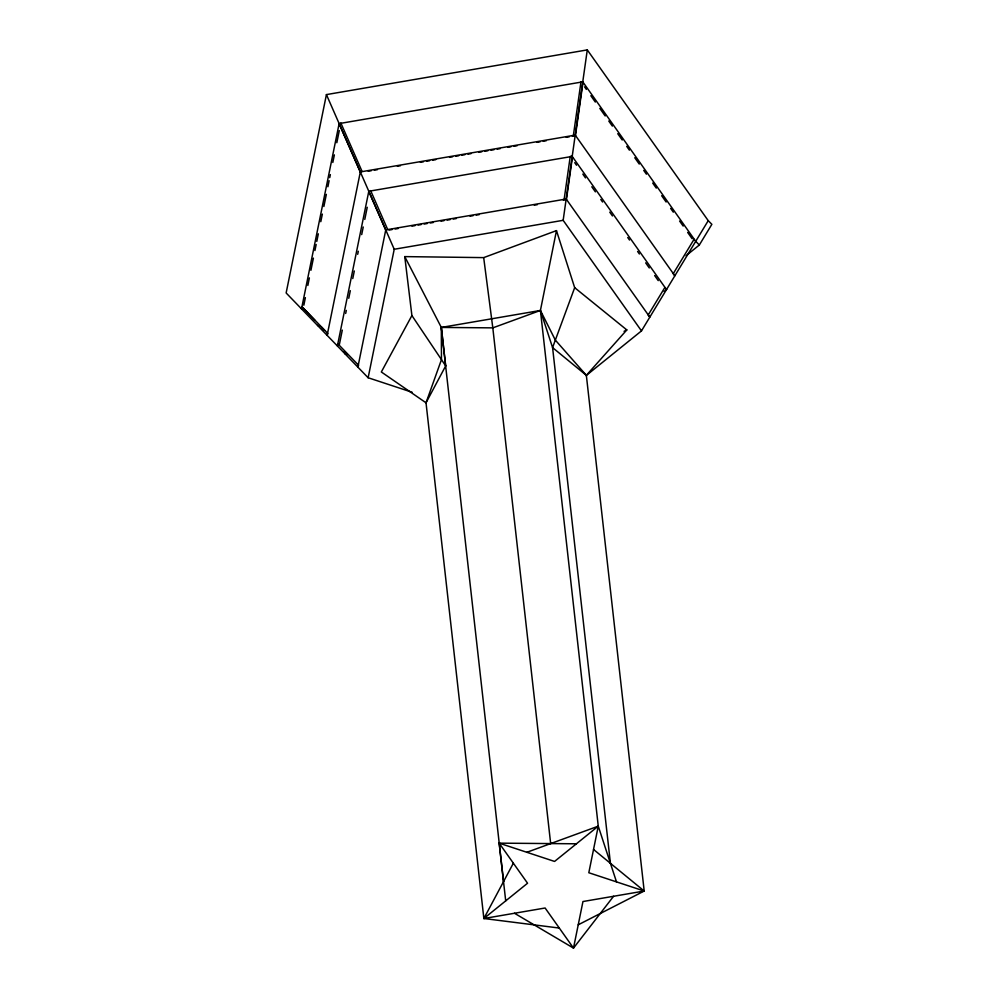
<?xml version="1.0" encoding="UTF-8"?>
<svg xmlns="http://www.w3.org/2000/svg" width="998" height="998" viewBox="0 0 998 998"><rect width="100%" height="100%" fill="white"/><g stroke="black" fill="none" stroke-linecap="round" stroke-linejoin="round"><path stroke-width="1.5" d="M570.033 157.871L564.207 198.964L566.178 199.014L649.823 317.127L648.164 315.044L664.855 287.486L666.514 289.557L664.094 291.516M586.038 375.66L641.477 330.899L563.159 220.321L587.286 49.9L326.421 94.598L286.139 292.975L368.137 377.743L412.224 392.289M563.346 200.211L566.402 199.687L572.428 157.085M572.365 136.264L575.434 135.74L582.982 82.485M559.304 928.053L483.868 918.509L426.021 402.793L445.682 365.917L411.9 315.555L404.764 256.611L483.681 257.621L556.472 230.613L540.417 310.453L598.264 826.169L616.502 881.883M303.841 305.226L305.376 297.629M307.846 285.478L309.38 277.881M310.927 270.296L313.397 258.145M314.931 250.548L316.166 244.473M316.79 241.441L318.325 233.844M320.795 221.693L322.342 214.108M323.876 206.511L326.346 194.361M327.893 186.763L329.115 180.688M329.739 177.656L330.35 174.613M332.821 162.474L334.367 154.877M336.825 142.726L339.295 130.576M337.386 345.957L368.798 191.267L572.203 156.412L666.514 289.557M339.22 345.296L342.302 330.126M345.682 313.447L346.306 310.415M348.764 298.277L350.31 290.705M352.768 278.567L354.302 270.982M357.696 254.303L358.307 251.271M361.7 234.592L363.235 227.008M364.781 219.423L367.239 207.285M368.137 377.743L394.222 249.263L326.421 94.598M526.869 852.292L598.264 826.169L588.808 872.739L644.197 891.027L586.35 375.323L555.337 340.106L540.417 310.453L441.316 327.431L404.764 256.611M556.472 230.613L574.673 287.673L552.58 347.603L610.427 863.32M613.583 896.279L573.501 948.1L545.108 908.005L483.868 918.509L513.359 863.195M411.9 315.555L381.336 371.98L426.021 402.793L441.465 359.617L441.316 327.431L492.812 327.868L540.417 310.453L552.58 347.603L586.35 375.323L626.819 329.926L574.673 287.673M694.072 239.283L673.213 273.726L674.86 275.785L575.222 135.117L573.438 135.054L580.986 81.799L582.77 81.848L695.718 241.329L699.336 244.997L686.063 255.713M641.477 330.899L708.231 220.658L587.286 49.9M699.336 244.997L711.861 224.325L708.231 220.658M483.868 918.509L527.555 883.23L499.162 843.148L576.407 843.797M598.264 826.169L554.564 861.436L499.162 843.148L505.712 900.87M578.229 924.809L644.197 891.027L593.536 849.46M624.062 331.324L626.819 329.926M582.77 81.848L339.133 123.59L301.521 308.869L302.182 306.972L327.806 333.457L327.144 335.353L360.328 171.93L362.024 171.319L340.842 122.979M368.212 171.244L371.281 170.72M374.35 170.196L377.419 169.66M397.379 166.242L400.447 165.718M420.395 162.3L423.476 161.776M426.545 161.252L429.614 160.728M432.683 160.191L435.752 159.668M449.562 157.31L452.63 156.773M455.712 156.249L458.781 155.725M461.849 155.201L464.918 154.678M467.987 154.154L471.056 153.617M478.728 152.307L481.797 151.783M484.866 151.259L487.947 150.735M491.016 150.199L494.085 149.675M497.154 149.151L500.223 148.627M507.895 147.305L510.964 146.781M514.032 146.257L517.101 145.733M537.061 142.315L540.13 141.791M543.199 141.267L546.268 140.73M566.228 137.312L569.297 136.788M389.033 230.076L392.089 229.552M395.146 229.029L398.202 228.505M411.962 226.147L415.031 225.623M418.087 225.099L421.144 224.575M424.2 224.051L427.256 223.527M430.313 223.003L433.369 222.479M441.016 221.169L444.073 220.645M447.141 220.121L450.198 219.597M453.254 219.073L456.311 218.55M470.07 216.192L473.127 215.668M476.183 215.144L479.24 214.62M534.292 205.189L537.348 204.665M394.222 249.263L563.159 220.321M644.197 891.027L582.957 901.531L573.501 948.1L514.481 913.257M570.245 156.349L572.203 156.412M317.539 325.423L319.921 326.209M345.083 353.903L347.142 354.577L344.298 351.608M338.06 344.036L358.556 365.231L357.883 367.139L385.752 229.927L387.573 229.278L370.632 190.606M303.217 308.257L314.969 320.395M321.368 327.02L324.575 330.326M584.566 86.863L586.362 89.396M590.841 95.721L595.319 102.046M599.81 108.383L605.187 115.968M608.768 121.032L612.36 126.097M617.737 133.695L622.216 140.019M626.707 146.344L629.389 150.149M634.765 157.734L639.256 164.071M643.735 170.396L646.417 174.188M652.692 183.046L656.285 188.111M661.662 195.708L666.14 202.033M670.631 208.37L673.313 212.162M679.588 221.02L683.181 226.084M687.659 232.409L692.138 238.747M574.736 162.686L576.532 165.231M582.82 174.101L585.514 177.906M591.802 186.788L595.394 191.853M600.784 199.463L602.58 202.008M609.766 212.15L612.46 215.955M627.73 237.512L629.526 240.044M637.597 251.459L639.394 253.991M645.681 262.873L649.274 267.938M654.663 275.548L658.256 280.625M339.345 124.226L360.54 172.554L360.328 171.93L575.222 135.117L575.434 135.74M369.023 191.928L385.976 230.6L385.752 229.927L566.178 199.014L566.402 199.687M483.681 257.621L492.812 327.868L550.659 843.584M445.682 365.917L441.316 327.431L503.528 881.633"/></g></svg>
